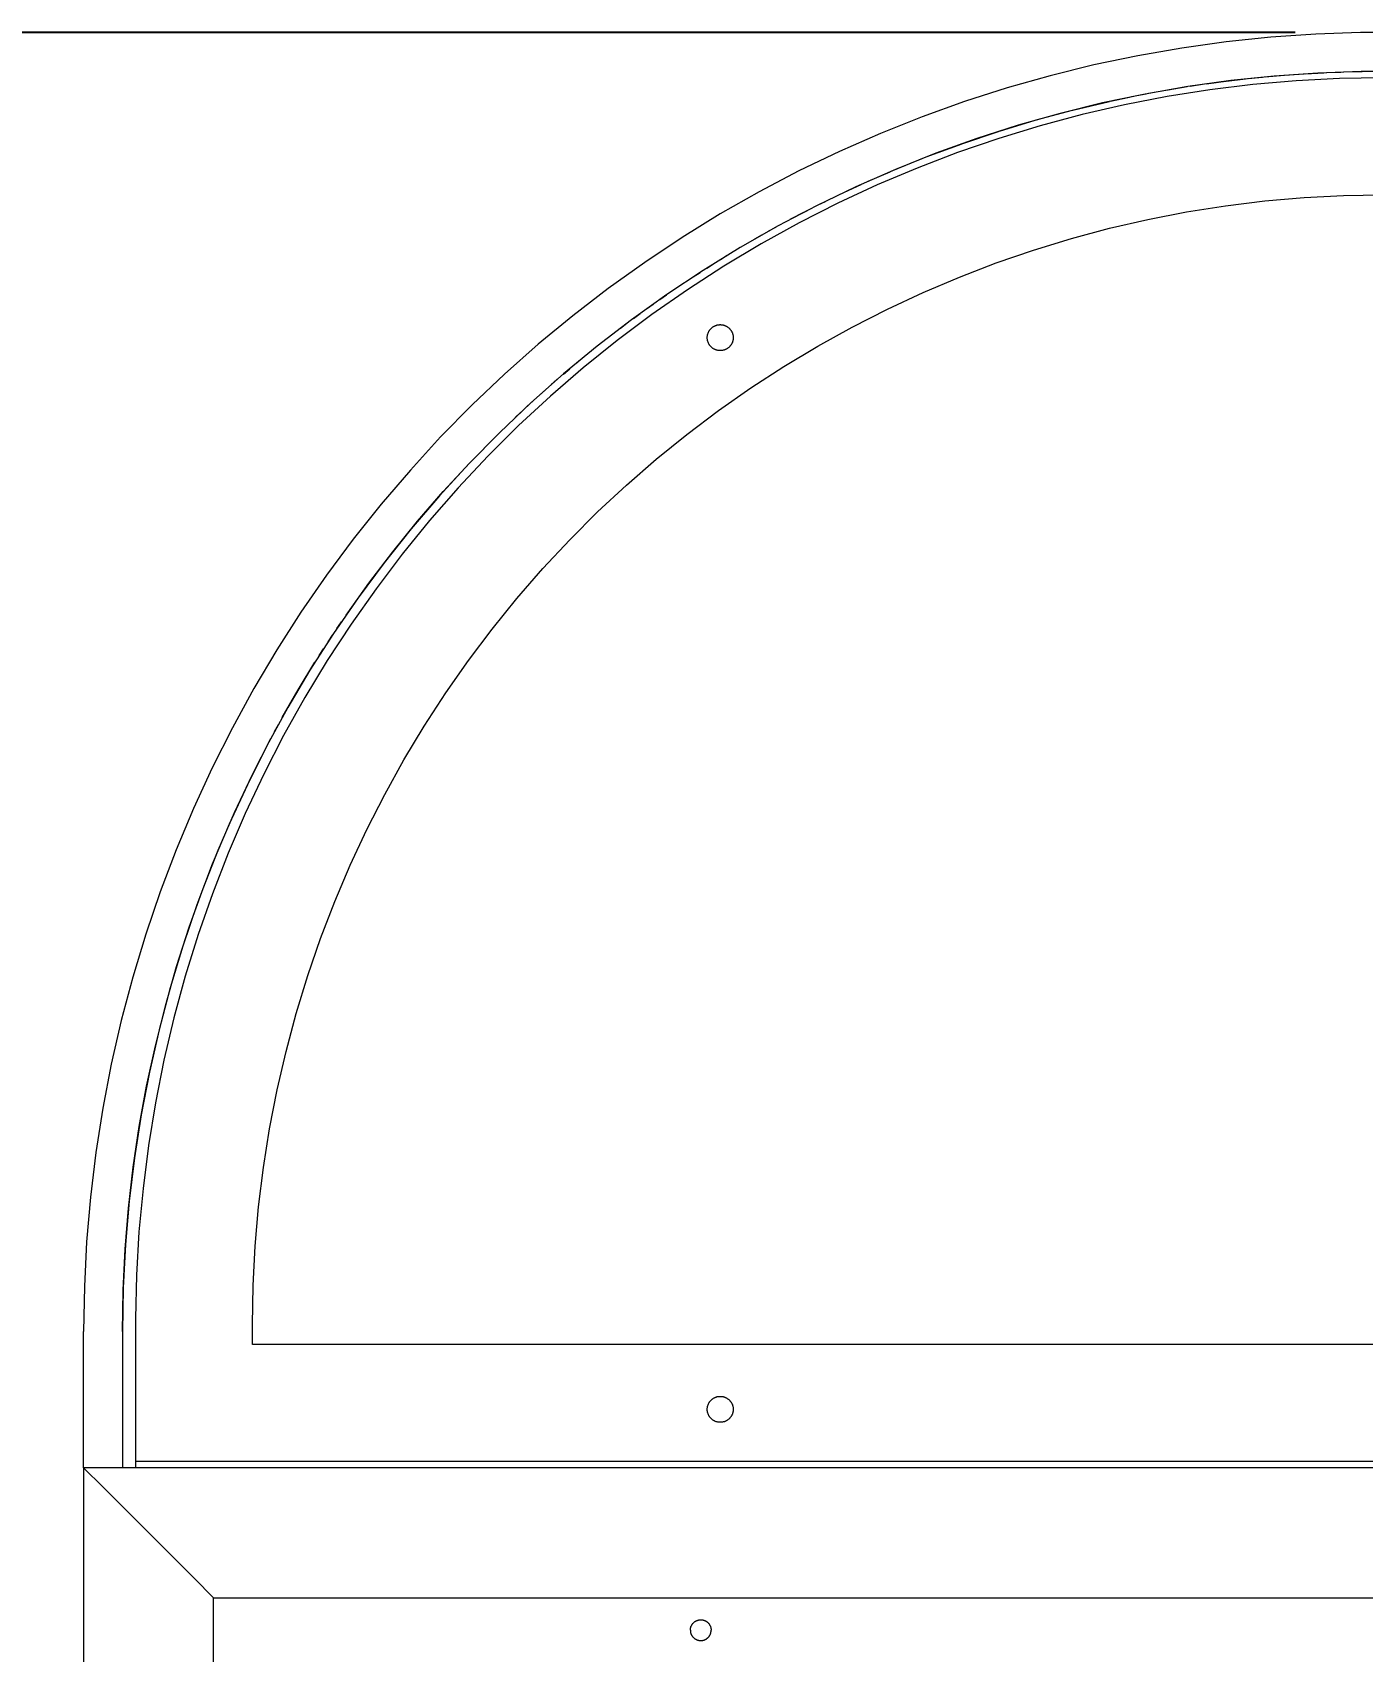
# Model space of a CAD drawing. Header units: millimetres. Extents: x -124 to 15640, y 659 to 4121.
# Drawn here: x 193.4 to 398.2, y 3871.3 to 4120.6 of the extents above; entities that cross this region are included whole.
import ezdxf

# ---------------------------------------------------------------- set-up
doc = ezdxf.new("R2010")
doc.units = ezdxf.units.MM
doc.layers.add('ZANO_R', color=7, linetype='Continuous', lineweight=0)
doc.layers.add('ZANO_W', color=1, linetype='Continuous', lineweight=0)
doc.styles.add('Arial', font='arial.ttf')
doc.styles.get("Standard").update_dxf_attribs({"font": 'ARIALUNI.TTF'})
doc.dimstyles.new('pl i ang', dxfattribs={"dimtxt": 50, "dimasz": 50, "dimexe": 1.25, "dimexo": 0.625, "dimgap": 10, "dimtad": 1, "dimtoh": 1, "dimtxsty": 'Standard', "dimcen": 2.5, "dimclrd": 1, "dimclre": 1, "dimclrt": 1, "dimadec": 0, "dimazin": 0, "dimtfac": 1, "dimtmove": 0, "dimatfit": 3, "dimfxl": 1, "dimarcsym": 1})

# ---------------------------------------------------------------- blocks, each defined once
blk = doc.blocks.new('*D452')
at = {"layer": 'ZANO_R', "color": 1, "lineweight": -2}
for p, q in [((387.78, 4120.6), (-77.3, 4120.6)), ((-67.3, 4080.6), (-67.3, 2126.6)), ((266.27, 2086.6), (-77.3, 2086.6))]:
    blk.add_line(p, q, dxfattribs=at)
at = {"layer": 'ZANO_R', "color": 1}
for points in [[(-60.64, 4080.6), (-73.97, 4080.6), (-67.3, 4120.6)], [(-73.97, 2126.6), (-60.64, 2126.6), (-67.3, 2086.6)]]:
    blk.add_solid(points, dxfattribs=at)
at = {"layer": 'ZANO_R', "color": 1, "insert": (-97.74, 3103.6), "char_height": 40, "attachment_point": 5, "rotation": 90, "style": 'Arial'}
blk.add_mtext('2034', dxfattribs=at)
blk = doc.blocks.new('*D453')
at = {"layer": 'ZANO_R', "color": 1, "lineweight": -2}
for p, q in [((387.78, 4120.6), (14.49, 4120.6)), ((24.49, 4080.6), (24.49, 2276.6)), ((155.51, 2236.6), (14.49, 2236.6))]:
    blk.add_line(p, q, dxfattribs=at)
at = {"layer": 'ZANO_R', "color": 1}
for points in [[(31.15, 4080.6), (17.82, 4080.6), (24.49, 4120.6)], [(17.82, 2276.6), (31.15, 2276.6), (24.49, 2236.6)]]:
    blk.add_solid(points, dxfattribs=at)
at = {"layer": 'ZANO_R', "color": 1, "insert": (-5.94, 3178.6), "char_height": 40, "attachment_point": 5, "rotation": 90, "style": 'Arial'}
blk.add_mtext('1884', dxfattribs=at)
blk = doc.blocks.new('*D463')
at = {"layer": 'ZANO_R', "color": 1, "lineweight": -2}
for p, q in [((191.29, 4120.6), (119.85, 4120.6)), ((129.85, 3479.6), (129.85, 4080.6)), ((191.29, 3439.6), (119.85, 3439.6))]:
    blk.add_line(p, q, dxfattribs=at)
at = {"layer": 'ZANO_R', "color": 1}
for points in [[(136.51, 4080.6), (123.18, 4080.6), (129.85, 4120.6)], [(123.18, 3479.6), (136.51, 3479.6), (129.85, 3439.6)]]:
    blk.add_solid(points, dxfattribs=at)
at = {"layer": 'ZANO_R', "color": 1, "insert": (99.42, 3780.1), "char_height": 40, "attachment_point": 5, "rotation": 90, "style": 'Arial'}
blk.add_mtext('681', dxfattribs=at)
blk = doc.blocks.new('*D496')
at = {"layer": 'ZANO_W', "color": 1, "lineweight": -2}
blk.add_line((520.38, 3982.98), (410.81, 3926.54), dxfattribs=at)
at = {"layer": 'ZANO_W', "color": 1}
blk.add_solid([(523.43, 3977.06), (517.33, 3988.91), (555.94, 4001.3)], dxfattribs=at)
at = {"layer": 'ZANO_W', "color": 1, "insert": (438.64, 3963.42), "char_height": 40, "attachment_point": 5, "rotation": 27.255, "style": 'Arial'}
blk.add_mtext('{\\H0.5x;R174}', dxfattribs=at)

msp = doc.modelspace()

# ---------------------------------------------------------------- linework, layer by layer
at = {"layer": 'ZANO_R'}
for p, q in [((377.18, 4119.14), (370.34, 4118.19)), ((384.05, 4119.85), (377.18, 4119.14)), ((390.94, 4120.33), (384.05, 4119.85)), ((397.84, 4120.57), (390.94, 4120.33)), ((404.74, 4120.57), (397.84, 4120.57)), ((363.54, 4117), (356.78, 4115.58)), ((370.34, 4118.19), (363.54, 4117)), ((350.08, 4113.93), (343.44, 4112.05)), ((356.78, 4115.58), (350.08, 4113.93)), ((384.56, 4113.87), (377.9, 4113.18)), ((380.54, 4113.48), (382.75, 4113.71)), ((383.14, 4113.75), (386.07, 4114)), ((391.25, 4114.34), (384.56, 4113.87)), ((386.15, 4114.01), (389.17, 4114.22)), ((394.61, 4113.48), (387.94, 4113.13)), ((389.36, 4114.23), (392.2, 4114.38)), ((397.94, 4114.57), (391.25, 4114.34)), ((392.64, 4114.4), (394.82, 4114.49)), ((401.29, 4113.6), (394.61, 4113.48)), ((395.23, 4114.5), (398.07, 4114.57)), ((404.64, 4114.57), (397.94, 4114.57)), ((343.44, 4112.05), (336.86, 4109.94)), ((364.67, 4111.11), (358.12, 4109.73)), ((362.61, 4110.7), (364.87, 4111.15)), ((371.27, 4112.26), (364.67, 4111.11)), ((365.23, 4111.22), (368.19, 4111.75)), ((374.65, 4111.74), (368.06, 4110.7)), ((368.24, 4111.76), (371.16, 4112.24)), ((377.9, 4113.18), (371.27, 4112.26)), ((371.61, 4112.31), (373.85, 4112.65)), ((374.14, 4112.69), (377.13, 4113.09)), ((381.28, 4112.55), (374.65, 4111.74)), ((377.2, 4113.09), (380.13, 4113.44)), ((387.94, 4113.13), (381.28, 4112.55)), ((336.86, 4109.94), (330.37, 4107.6)), ((347.91, 4107.11), (353.53, 4108.63)), ((358.12, 4109.73), (351.62, 4108.13)), ((353.57, 4108.64), (359.22, 4109.98)), ((361.5, 4109.43), (354.99, 4107.93)), ((359.35, 4110.01), (362.28, 4110.63)), ((368.06, 4110.7), (361.5, 4109.43)), ((330.37, 4107.6), (323.95, 4105.04)), ((345.17, 4106.3), (338.8, 4104.26)), ((348.54, 4106.21), (342.15, 4104.26)), ((342.26, 4105.4), (347.78, 4107.07)), ((351.62, 4108.13), (345.17, 4106.3)), ((354.99, 4107.93), (348.54, 4106.21)), ((323.95, 4105.04), (317.63, 4102.26)), ((338.8, 4104.26), (332.49, 4101.99)), ((342.15, 4104.26), (335.83, 4102.09)), ((336.62, 4103.5), (342.11, 4105.35)), ((317.63, 4102.26), (311.41, 4099.27)), ((325.6, 4099.22), (331, 4101.42)), ((332.49, 4101.99), (326.27, 4099.51)), ((335.83, 4102.09), (329.59, 4099.71)), ((331.01, 4101.42), (336.51, 4103.46)), ((311.41, 4099.27), (305.3, 4096.06)), ((326.27, 4099.51), (320.14, 4096.81)), ((322.08, 4097.69), (325.42, 4099.14)), ((329.59, 4099.71), (323.44, 4097.11)), ((305.3, 4096.06), (299.3, 4092.64)), ((320.14, 4096.81), (314.11, 4093.91)), ((323.44, 4097.11), (317.38, 4094.29)), ((317.67, 4095.65), (320.98, 4097.19)), ((314.11, 4093.91), (308.18, 4090.79)), ((317.38, 4094.29), (311.42, 4091.27)), ((314.37, 4094.04), (315.47, 4094.58)), ((371.07, 4092.95), (377.07, 4093.9)), ((377.07, 4093.9), (383.1, 4094.64)), ((383.1, 4094.64), (389.15, 4095.17)), ((389.15, 4095.17), (395.21, 4095.49)), ((395.21, 4095.49), (401.29, 4095.6)), ((299.3, 4092.64), (293.42, 4089.02)), ((311.42, 4091.27), (305.57, 4088.04)), ((312.19, 4092.93), (310.02, 4091.78)), ((312.19, 4092.92), (313.28, 4093.48)), ((359.19, 4090.43), (365.11, 4091.79)), ((365.11, 4091.79), (371.07, 4092.95)), ((293.42, 4089.02), (287.67, 4085.19)), ((308.18, 4090.79), (302.36, 4087.48)), ((304.63, 4088.8), (305.7, 4089.41)), ((306.78, 4090.02), (307.85, 4090.61)), ((347.52, 4087.08), (353.33, 4088.86)), ((353.33, 4088.86), (359.19, 4090.43)), ((302.36, 4087.48), (296.66, 4083.96)), ((299.32, 4085.64), (300.38, 4086.28)), ((305.57, 4088.04), (299.84, 4084.61)), ((341.78, 4085.1), (347.52, 4087.08)), ((287.67, 4085.19), (282.06, 4081.17)), ((296.66, 4083.96), (291.08, 4080.26)), ((299.84, 4084.61), (294.23, 4080.98)), ((295.13, 4082.97), (296.18, 4083.65)), ((297.22, 4084.32), (298.27, 4084.98)), ((336.11, 4082.93), (341.78, 4085.1)), ((282.06, 4081.17), (276.59, 4076.96)), ((330.52, 4080.55), (336.11, 4082.93)), ((291.08, 4080.26), (285.64, 4076.36)), ((287.95, 4078.04), (288.96, 4078.77)), ((294.23, 4080.98), (288.75, 4077.16)), ((289.98, 4079.49), (291, 4080.2)), ((325.01, 4077.99), (330.52, 4080.55)), ((276.59, 4076.96), (271.27, 4072.57)), ((285.64, 4076.36), (280.33, 4072.27)), ((288.75, 4077.16), (283.41, 4073.15)), ((285.93, 4076.57), (286.94, 4077.31)), ((319.6, 4075.23), (325.01, 4077.99)), ((283.93, 4075.07), (284.93, 4075.83)), ((297.29, 4073.73), (297.3, 4073.8)), ((297.29, 4073.67), (297.29, 4073.73)), ((297.29, 4073.6), (297.29, 4073.67)), ((297.29, 4073.53), (297.29, 4073.6)), ((297.3, 4073.8), (297.31, 4073.87)), ((297.31, 4073.87), (297.32, 4073.94)), ((297.32, 4073.94), (297.33, 4074.01)), ((297.33, 4074.01), (297.35, 4074.08)), ((297.35, 4074.08), (297.36, 4074.14)), ((297.36, 4074.14), (297.38, 4074.21)), ((297.38, 4074.21), (297.41, 4074.27)), ((297.41, 4074.27), (297.43, 4074.34)), ((297.43, 4074.34), (297.46, 4074.4)), ((297.46, 4074.4), (297.49, 4074.46)), ((297.49, 4074.46), (297.52, 4074.53)), ((297.52, 4074.53), (297.55, 4074.59)), ((297.55, 4074.59), (297.58, 4074.65)), ((297.58, 4074.65), (297.62, 4074.7)), ((297.62, 4074.7), (297.66, 4074.76)), ((297.66, 4074.76), (297.7, 4074.82)), ((297.7, 4074.82), (297.75, 4074.87)), ((297.75, 4074.87), (297.79, 4074.92)), ((297.79, 4074.92), (297.84, 4074.97)), ((297.84, 4074.97), (297.89, 4075.02)), ((297.89, 4075.02), (297.94, 4075.07)), ((297.94, 4075.07), (297.99, 4075.12)), ((297.99, 4075.12), (298.04, 4075.16)), ((298.04, 4075.16), (298.1, 4075.2)), ((298.1, 4075.2), (298.15, 4075.24)), ((298.15, 4075.24), (298.21, 4075.28)), ((298.21, 4075.28), (298.27, 4075.32)), ((298.27, 4075.32), (298.33, 4075.35)), ((298.33, 4075.35), (298.39, 4075.38)), ((298.39, 4075.38), (298.45, 4075.41)), ((298.45, 4075.41), (298.51, 4075.44)), ((298.51, 4075.44), (298.58, 4075.47)), ((298.58, 4075.47), (298.64, 4075.49)), ((298.64, 4075.49), (298.71, 4075.51)), ((298.71, 4075.51), (298.78, 4075.53)), ((298.78, 4075.53), (298.84, 4075.55)), ((298.84, 4075.55), (298.91, 4075.56)), ((298.91, 4075.56), (298.98, 4075.57)), ((298.98, 4075.57), (299.05, 4075.58)), ((299.05, 4075.58), (299.12, 4075.59)), ((299.12, 4075.59), (299.18, 4075.59)), ((299.18, 4075.59), (299.25, 4075.6)), ((299.25, 4075.6), (299.32, 4075.6)), ((299.32, 4075.6), (299.39, 4075.59)), ((299.39, 4075.59), (299.46, 4075.59)), ((299.46, 4075.59), (299.53, 4075.58)), ((299.53, 4075.58), (299.6, 4075.57)), ((299.6, 4075.57), (299.66, 4075.56)), ((299.66, 4075.56), (299.73, 4075.55)), ((299.73, 4075.55), (299.8, 4075.53)), ((299.8, 4075.53), (299.87, 4075.51)), ((299.87, 4075.51), (299.93, 4075.49)), ((299.93, 4075.49), (300, 4075.47)), ((300, 4075.47), (300.06, 4075.44)), ((300.06, 4075.44), (300.12, 4075.41)), ((300.12, 4075.41), (300.19, 4075.38)), ((300.19, 4075.38), (300.25, 4075.35)), ((300.25, 4075.35), (300.31, 4075.32)), ((300.31, 4075.32), (300.37, 4075.28)), ((300.37, 4075.28), (300.42, 4075.24)), ((300.42, 4075.24), (300.48, 4075.2)), ((300.48, 4075.2), (300.53, 4075.16)), ((300.53, 4075.16), (300.59, 4075.12)), ((300.59, 4075.12), (300.64, 4075.07)), ((300.64, 4075.07), (300.69, 4075.02)), ((300.69, 4075.02), (300.74, 4074.97)), ((300.74, 4074.97), (300.78, 4074.92)), ((300.78, 4074.92), (300.83, 4074.87)), ((300.83, 4074.87), (300.87, 4074.82)), ((300.87, 4074.82), (300.91, 4074.76)), ((300.91, 4074.76), (300.95, 4074.7)), ((300.95, 4074.7), (300.99, 4074.65)), ((300.99, 4074.65), (301.03, 4074.59)), ((301.03, 4074.59), (301.06, 4074.53)), ((301.06, 4074.53), (301.09, 4074.46)), ((301.09, 4074.46), (301.12, 4074.4)), ((301.12, 4074.4), (301.15, 4074.34)), ((301.15, 4074.34), (301.17, 4074.27)), ((301.17, 4074.27), (301.19, 4074.21)), ((301.19, 4074.21), (301.21, 4074.14)), ((301.21, 4074.14), (301.23, 4074.08)), ((301.23, 4074.08), (301.24, 4074.01)), ((301.24, 4074.01), (301.26, 4073.94)), ((301.26, 4073.94), (301.27, 4073.87)), ((301.27, 4073.87), (301.28, 4073.8)), ((301.28, 4073.8), (301.28, 4073.73)), ((301.28, 4073.73), (301.29, 4073.67)), ((301.29, 4073.67), (301.29, 4073.6)), ((301.29, 4073.6), (301.29, 4073.53)), ((314.29, 4072.29), (319.6, 4075.23)), ((271.27, 4072.57), (266.1, 4067.99)), ((280.33, 4072.27), (275.17, 4068.01)), ((283.41, 4073.15), (278.21, 4068.96)), ((297.29, 4073.46), (297.29, 4073.53)), ((297.3, 4073.39), (297.29, 4073.46)), ((297.31, 4073.32), (297.3, 4073.39)), ((297.32, 4073.25), (297.31, 4073.32)), ((297.33, 4073.19), (297.32, 4073.25)), ((297.35, 4073.12), (297.33, 4073.19)), ((297.36, 4073.05), (297.35, 4073.12)), ((297.38, 4072.99), (297.36, 4073.05)), ((297.41, 4072.92), (297.38, 4072.99)), ((297.43, 4072.86), (297.41, 4072.92)), ((297.46, 4072.79), (297.43, 4072.86)), ((297.49, 4072.73), (297.46, 4072.79)), ((297.52, 4072.67), (297.49, 4072.73)), ((297.55, 4072.61), (297.52, 4072.67)), ((297.58, 4072.55), (297.55, 4072.61)), ((297.62, 4072.49), (297.58, 4072.55)), ((297.66, 4072.43), (297.62, 4072.49)), ((297.7, 4072.38), (297.66, 4072.43)), ((297.75, 4072.32), (297.7, 4072.38)), ((297.79, 4072.27), (297.75, 4072.32)), ((297.84, 4072.22), (297.79, 4072.27)), ((297.89, 4072.17), (297.84, 4072.22)), ((297.94, 4072.12), (297.89, 4072.17)), ((297.99, 4072.08), (297.94, 4072.12)), ((298.04, 4072.03), (297.99, 4072.08)), ((298.1, 4071.99), (298.04, 4072.03)), ((298.15, 4071.95), (298.1, 4071.99)), ((298.21, 4071.91), (298.15, 4071.95)), ((298.27, 4071.88), (298.21, 4071.91)), ((298.33, 4071.84), (298.27, 4071.88)), ((298.39, 4071.81), (298.33, 4071.84)), ((298.45, 4071.78), (298.39, 4071.81)), ((298.51, 4071.75), (298.45, 4071.78)), ((298.58, 4071.73), (298.51, 4071.75)), ((298.64, 4071.7), (298.58, 4071.73)), ((298.71, 4071.68), (298.64, 4071.7)), ((298.78, 4071.66), (298.71, 4071.68)), ((298.84, 4071.65), (298.78, 4071.66)), ((298.91, 4071.63), (298.84, 4071.65)), ((298.98, 4071.62), (298.91, 4071.63)), ((299.05, 4071.61), (298.98, 4071.62)), ((299.12, 4071.6), (299.05, 4071.61)), ((299.18, 4071.6), (299.12, 4071.6)), ((299.25, 4071.6), (299.18, 4071.6)), ((299.32, 4071.6), (299.25, 4071.6)), ((299.39, 4071.6), (299.32, 4071.6)), ((299.46, 4071.6), (299.39, 4071.6)), ((299.53, 4071.61), (299.46, 4071.6)), ((299.6, 4071.62), (299.53, 4071.61)), ((299.66, 4071.63), (299.6, 4071.62)), ((299.73, 4071.65), (299.66, 4071.63)), ((299.8, 4071.66), (299.73, 4071.65)), ((299.87, 4071.68), (299.8, 4071.66)), ((299.93, 4071.7), (299.87, 4071.68)), ((300, 4071.73), (299.93, 4071.7)), ((300.06, 4071.75), (300, 4071.73)), ((300.12, 4071.78), (300.06, 4071.75)), ((300.19, 4071.81), (300.12, 4071.78)), ((300.25, 4071.84), (300.19, 4071.81)), ((300.31, 4071.88), (300.25, 4071.84)), ((300.37, 4071.91), (300.31, 4071.88)), ((300.42, 4071.95), (300.37, 4071.91)), ((300.48, 4071.99), (300.42, 4071.95)), ((300.53, 4072.03), (300.48, 4071.99)), ((300.59, 4072.08), (300.53, 4072.03)), ((300.64, 4072.12), (300.59, 4072.08)), ((300.69, 4072.17), (300.64, 4072.12)), ((300.74, 4072.22), (300.69, 4072.17)), ((300.78, 4072.27), (300.74, 4072.22)), ((300.83, 4072.32), (300.78, 4072.27)), ((300.87, 4072.38), (300.83, 4072.32)), ((300.91, 4072.43), (300.87, 4072.38)), ((300.95, 4072.49), (300.91, 4072.43)), ((300.99, 4072.55), (300.95, 4072.49)), ((301.03, 4072.61), (300.99, 4072.55)), ((301.06, 4072.67), (301.03, 4072.61)), ((301.09, 4072.73), (301.06, 4072.67)), ((301.12, 4072.79), (301.09, 4072.73)), ((301.15, 4072.86), (301.12, 4072.79)), ((301.17, 4072.92), (301.15, 4072.86)), ((301.19, 4072.99), (301.17, 4072.92)), ((301.21, 4073.05), (301.19, 4072.99)), ((301.23, 4073.12), (301.21, 4073.05)), ((301.24, 4073.19), (301.23, 4073.12)), ((301.26, 4073.25), (301.24, 4073.19)), ((301.27, 4073.32), (301.26, 4073.25)), ((301.28, 4073.39), (301.27, 4073.32)), ((301.29, 4073.53), (301.28, 4073.46)), ((301.28, 4073.46), (301.28, 4073.39)), ((309.08, 4069.16), (314.29, 4072.29)), ((278.21, 4068.96), (273.16, 4064.59)), ((275.16, 4068), (276.12, 4068.81)), ((277.08, 4069.62), (278.05, 4070.42)), ((303.99, 4065.85), (309.08, 4069.16)), ((266.1, 4067.99), (261.09, 4063.23)), ((275.17, 4068.01), (270.15, 4063.57)), ((273.27, 4066.36), (274.21, 4067.18)), ((273.16, 4064.59), (268.26, 4060.05)), ((269.54, 4063), (270.47, 4063.85)), ((271.4, 4064.69), (272.33, 4065.53)), ((299.01, 4062.37), (303.99, 4065.85)), ((261.09, 4063.23), (256.25, 4058.31)), ((270.15, 4063.57), (265.3, 4058.95)), ((267.71, 4061.28), (268.62, 4062.14)), ((294.16, 4058.71), (299.01, 4062.37)), ((265.3, 4058.95), (260.6, 4054.18)), ((260.76, 4054.34), (265, 4058.66)), ((268.26, 4060.05), (263.53, 4055.34)), ((289.44, 4054.89), (294.16, 4058.71)), ((256.25, 4058.31), (251.59, 4053.22)), ((260.6, 4054.18), (256.08, 4049.24)), ((256.66, 4049.89), (260.76, 4054.34)), ((263.53, 4055.34), (258.96, 4050.46)), ((284.86, 4050.9), (289.44, 4054.89)), ((251.59, 4053.22), (247.1, 4047.98)), ((256.08, 4049.24), (251.72, 4044.15)), ((252.7, 4045.32), (256.66, 4049.89)), ((258.96, 4050.46), (254.56, 4045.43)), ((280.42, 4046.76), (284.86, 4050.9)), ((247.1, 4047.98), (242.79, 4042.58)), ((276.12, 4042.47), (280.42, 4046.76)), ((251.72, 4044.15), (247.55, 4038.92)), ((248.88, 4040.62), (252.7, 4045.32)), ((254.56, 4045.43), (250.34, 4040.26)), ((242.79, 4042.58), (238.68, 4037.03)), ((271.98, 4038.03), (276.12, 4042.47)), ((247.55, 4038.92), (243.55, 4033.54)), ((245.21, 4035.81), (248.88, 4040.62)), ((250.34, 4040.26), (246.31, 4034.93)), ((238.68, 4037.03), (234.75, 4031.35)), ((268, 4033.44), (271.98, 4038.03)), ((241.69, 4030.88), (245.21, 4035.81)), ((246.31, 4034.93), (242.46, 4029.47)), ((234.75, 4031.35), (231.03, 4025.54)), ((243.55, 4033.54), (239.75, 4028.03)), ((264.17, 4028.72), (268, 4033.44)), ((242.46, 4029.47), (238.8, 4023.88)), ((240.29, 4028.83), (240.99, 4029.86)), ((260.52, 4023.87), (264.17, 4028.72)), ((239.75, 4028.03), (236.14, 4022.39)), ((238.92, 4026.76), (239.6, 4027.79)), ((231.03, 4025.54), (227.51, 4019.6)), ((238.8, 4023.88), (235.34, 4018.17)), ((237.57, 4024.67), (238.24, 4025.71)), ((257.03, 4018.9), (260.52, 4023.87)), ((236.14, 4022.39), (232.72, 4016.63)), ((234.34, 4019.4), (236.91, 4023.62)), ((227.51, 4019.6), (224.2, 4013.54)), ((231.87, 4015.11), (234.34, 4019.4)), ((253.73, 4013.8), (257.03, 4018.9)), ((232.72, 4016.63), (229.51, 4010.75)), ((235.34, 4018.17), (232.08, 4012.34)), ((230.69, 4012.96), (231.28, 4014.04)), ((250.6, 4008.6), (253.73, 4013.8)), ((224.2, 4013.54), (221.09, 4007.37)), ((227.22, 4006.23), (230.11, 4011.87)), ((232.08, 4012.34), (229.03, 4006.4)), ((229.51, 4010.75), (226.5, 4004.77)), ((221.09, 4007.37), (218.21, 4001.1)), ((229.03, 4006.4), (226.18, 4000.36)), ((247.65, 4003.28), (250.6, 4008.6)), ((226.5, 4004.77), (223.7, 3998.69)), ((224.51, 4000.51), (227.22, 4006.23)), ((244.9, 3997.87), (247.65, 4003.28)), ((218.21, 4001.1), (215.54, 3994.73)), ((222, 3994.69), (224.51, 4000.51)), ((226.18, 4000.36), (223.55, 3994.22)), ((223.7, 3998.69), (221.11, 3992.51)), ((242.33, 3992.37), (244.9, 3997.87)), ((215.54, 3994.73), (213.09, 3988.28)), ((219.68, 3988.8), (222, 3994.69)), ((223.55, 3994.22), (221.13, 3987.99)), ((221.11, 3992.51), (218.73, 3986.25)), ((239.96, 3986.78), (242.33, 3992.37)), ((213.09, 3988.28), (210.86, 3981.74)), ((217.55, 3982.83), (219.68, 3988.8)), ((221.13, 3987.99), (218.93, 3981.68)), ((237.78, 3981.11), (239.96, 3986.78)), ((218.73, 3986.25), (216.58, 3979.91)), ((210.86, 3981.74), (208.87, 3975.13)), ((215.61, 3976.8), (217.55, 3982.83)), ((218.93, 3981.68), (216.95, 3975.3)), ((216.58, 3979.91), (214.64, 3973.5)), ((235.8, 3975.37), (237.78, 3981.11)), ((213.88, 3970.71), (215.61, 3976.8)), ((208.87, 3975.13), (207.1, 3968.46)), ((216.95, 3975.3), (215.2, 3968.86)), ((234.03, 3969.56), (235.8, 3975.37)), ((214.64, 3973.5), (212.92, 3967.02)), ((212.34, 3964.56), (213.88, 3970.71)), ((215.2, 3968.86), (213.66, 3962.36)), ((232.46, 3963.69), (234.03, 3969.56)), ((207.1, 3968.46), (205.56, 3961.73)), ((212.92, 3967.02), (211.43, 3960.49)), ((211, 3958.37), (212.34, 3964.56)), ((205.56, 3961.73), (204.26, 3954.95)), ((213.66, 3962.36), (212.36, 3955.81)), ((231.09, 3957.77), (232.46, 3963.69)), ((211.43, 3960.49), (210.17, 3953.92)), ((209.87, 3952.13), (211, 3958.37)), ((229.93, 3951.81), (231.09, 3957.77)), ((204.26, 3954.95), (203.19, 3948.13)), ((210.17, 3953.92), (209.13, 3947.3)), ((212.36, 3955.81), (211.28, 3949.22)), ((208.95, 3945.87), (209.87, 3952.13)), ((228.98, 3945.81), (229.93, 3951.81)), ((211.28, 3949.22), (210.44, 3942.59)), ((203.19, 3948.13), (202.36, 3941.27)), ((209.13, 3947.3), (208.33, 3940.65)), ((208.22, 3939.57), (208.95, 3945.87)), ((228.24, 3939.78), (228.98, 3945.81)), ((210.44, 3942.59), (209.82, 3935.94)), ((202.36, 3941.27), (201.76, 3934.39)), ((207.71, 3933.26), (208.22, 3939.57)), ((208.33, 3940.65), (207.75, 3933.98)), ((227.71, 3933.73), (228.24, 3939.78)), ((201.76, 3934.39), (201.41, 3927.5)), ((207.75, 3933.98), (207.4, 3927.29)), ((209.82, 3935.94), (209.44, 3929.27)), ((207.4, 3926.93), (207.71, 3933.26)), ((227.39, 3927.67), (227.71, 3933.73)), ((209.44, 3929.27), (209.29, 3922.59)), ((201.41, 3927.5), (201.29, 3920.6)), ((207.4, 3927.29), (207.29, 3920.6)), ((207.29, 3920.6), (207.4, 3926.93)), ((227.29, 3921.6), (227.39, 3927.67)), ((209.29, 3922.59), (209.29, 3900.6)), ((227.29, 3918.6), (227.29, 3921.6)), ((201.29, 3899.6), (201.29, 3920.6)), ((207.29, 3920.6), (207.29, 3899.6)), ((207.29, 3920.6), (207.29, 3899.6)), ((575.29, 3918.6), (227.29, 3918.6)), ((297.33, 3909.01), (297.35, 3909.08)), ((297.35, 3909.08), (297.36, 3909.14)), ((297.36, 3909.14), (297.38, 3909.21)), ((297.38, 3909.21), (297.41, 3909.27)), ((297.41, 3909.27), (297.43, 3909.34)), ((297.43, 3909.34), (297.46, 3909.4)), ((297.46, 3909.4), (297.49, 3909.46)), ((297.49, 3909.46), (297.52, 3909.53)), ((297.52, 3909.53), (297.55, 3909.59)), ((297.55, 3909.59), (297.58, 3909.65)), ((297.58, 3909.65), (297.62, 3909.7)), ((297.62, 3909.7), (297.66, 3909.76)), ((297.66, 3909.76), (297.7, 3909.82)), ((297.7, 3909.82), (297.75, 3909.87)), ((297.75, 3909.87), (297.79, 3909.92)), ((297.79, 3909.92), (297.84, 3909.97)), ((297.84, 3909.97), (297.89, 3910.02)), ((297.89, 3910.02), (297.94, 3910.07)), ((297.94, 3910.07), (297.99, 3910.12)), ((297.99, 3910.12), (298.04, 3910.16)), ((298.04, 3910.16), (298.1, 3910.2)), ((298.1, 3910.2), (298.15, 3910.24)), ((298.15, 3910.24), (298.21, 3910.28)), ((298.21, 3910.28), (298.27, 3910.32)), ((298.27, 3910.32), (298.33, 3910.35)), ((298.33, 3910.35), (298.39, 3910.38)), ((298.39, 3910.38), (298.45, 3910.41)), ((298.45, 3910.41), (298.51, 3910.44)), ((298.51, 3910.44), (298.58, 3910.47)), ((298.58, 3910.47), (298.64, 3910.49)), ((298.64, 3910.49), (298.71, 3910.51)), ((298.71, 3910.51), (298.78, 3910.53)), ((298.78, 3910.53), (298.84, 3910.55)), ((298.84, 3910.55), (298.91, 3910.56)), ((298.91, 3910.56), (298.98, 3910.57)), ((298.98, 3910.57), (299.05, 3910.58)), ((299.05, 3910.58), (299.12, 3910.59)), ((299.12, 3910.59), (299.18, 3910.59)), ((299.18, 3910.59), (299.25, 3910.6)), ((299.25, 3910.6), (299.32, 3910.6)), ((299.32, 3910.6), (299.39, 3910.59)), ((299.39, 3910.59), (299.46, 3910.59)), ((299.46, 3910.59), (299.53, 3910.58)), ((299.53, 3910.58), (299.6, 3910.57)), ((299.6, 3910.57), (299.66, 3910.56)), ((299.66, 3910.56), (299.73, 3910.55)), ((299.73, 3910.55), (299.8, 3910.53)), ((299.8, 3910.53), (299.87, 3910.51)), ((299.87, 3910.51), (299.93, 3910.49)), ((299.93, 3910.49), (300, 3910.47)), ((300, 3910.47), (300.06, 3910.44)), ((300.06, 3910.44), (300.12, 3910.41)), ((300.12, 3910.41), (300.19, 3910.38)), ((300.19, 3910.38), (300.25, 3910.35)), ((300.25, 3910.35), (300.31, 3910.32)), ((300.31, 3910.32), (300.37, 3910.28)), ((300.37, 3910.28), (300.42, 3910.24)), ((300.42, 3910.24), (300.48, 3910.2)), ((300.48, 3910.2), (300.53, 3910.16)), ((300.53, 3910.16), (300.59, 3910.12)), ((300.59, 3910.12), (300.64, 3910.07)), ((300.64, 3910.07), (300.69, 3910.02)), ((300.69, 3910.02), (300.74, 3909.97)), ((300.74, 3909.97), (300.78, 3909.92)), ((300.78, 3909.92), (300.83, 3909.87)), ((300.83, 3909.87), (300.87, 3909.82)), ((300.87, 3909.82), (300.91, 3909.76)), ((300.91, 3909.76), (300.95, 3909.7)), ((300.95, 3909.7), (300.99, 3909.65)), ((300.99, 3909.65), (301.03, 3909.59)), ((301.03, 3909.59), (301.06, 3909.53)), ((301.06, 3909.53), (301.09, 3909.46)), ((301.09, 3909.46), (301.12, 3909.4)), ((301.12, 3909.4), (301.15, 3909.34)), ((301.15, 3909.34), (301.17, 3909.27)), ((301.17, 3909.27), (301.19, 3909.21)), ((301.19, 3909.21), (301.21, 3909.14)), ((301.21, 3909.14), (301.23, 3909.08)), ((301.23, 3909.08), (301.24, 3909.01)), ((297.29, 3908.73), (297.3, 3908.8)), ((297.29, 3908.67), (297.29, 3908.73)), ((297.29, 3908.6), (297.29, 3908.67)), ((297.29, 3908.53), (297.29, 3908.6)), ((297.29, 3908.46), (297.29, 3908.53)), ((297.3, 3908.39), (297.29, 3908.46)), ((297.3, 3908.8), (297.31, 3908.87)), ((297.31, 3908.32), (297.3, 3908.39)), ((297.31, 3908.87), (297.32, 3908.94)), ((297.32, 3908.25), (297.31, 3908.32)), ((297.32, 3908.94), (297.33, 3909.01)), ((297.33, 3908.19), (297.32, 3908.25)), ((297.35, 3908.12), (297.33, 3908.19)), ((297.36, 3908.05), (297.35, 3908.12)), ((297.38, 3907.99), (297.36, 3908.05)), ((297.41, 3907.92), (297.38, 3907.99)), ((297.43, 3907.86), (297.41, 3907.92)), ((297.46, 3907.79), (297.43, 3907.86)), ((297.49, 3907.73), (297.46, 3907.79)), ((297.52, 3907.67), (297.49, 3907.73)), ((297.55, 3907.61), (297.52, 3907.67)), ((297.58, 3907.55), (297.55, 3907.61)), ((297.62, 3907.49), (297.58, 3907.55)), ((297.66, 3907.43), (297.62, 3907.49)), ((297.7, 3907.38), (297.66, 3907.43)), ((297.75, 3907.32), (297.7, 3907.38)), ((297.79, 3907.27), (297.75, 3907.32)), ((297.84, 3907.22), (297.79, 3907.27)), ((297.89, 3907.17), (297.84, 3907.22)), ((297.94, 3907.12), (297.89, 3907.17)), ((297.99, 3907.08), (297.94, 3907.12)), ((298.04, 3907.03), (297.99, 3907.08)), ((298.1, 3906.99), (298.04, 3907.03)), ((298.15, 3906.95), (298.1, 3906.99)), ((298.21, 3906.91), (298.15, 3906.95)), ((298.27, 3906.88), (298.21, 3906.91)), ((298.33, 3906.84), (298.27, 3906.88)), ((298.39, 3906.81), (298.33, 3906.84)), ((298.45, 3906.78), (298.39, 3906.81)), ((298.51, 3906.75), (298.45, 3906.78)), ((298.58, 3906.73), (298.51, 3906.75)), ((298.64, 3906.7), (298.58, 3906.73)), ((298.71, 3906.68), (298.64, 3906.7)), ((298.78, 3906.66), (298.71, 3906.68)), ((298.84, 3906.65), (298.78, 3906.66)), ((298.91, 3906.63), (298.84, 3906.65)), ((298.98, 3906.62), (298.91, 3906.63)), ((299.05, 3906.61), (298.98, 3906.62)), ((299.12, 3906.6), (299.05, 3906.61)), ((299.18, 3906.6), (299.12, 3906.6)), ((299.25, 3906.6), (299.18, 3906.6)), ((299.32, 3906.6), (299.25, 3906.6)), ((299.39, 3906.6), (299.32, 3906.6)), ((299.46, 3906.6), (299.39, 3906.6)), ((299.53, 3906.61), (299.46, 3906.6)), ((299.6, 3906.62), (299.53, 3906.61)), ((299.66, 3906.63), (299.6, 3906.62)), ((299.73, 3906.65), (299.66, 3906.63)), ((299.8, 3906.66), (299.73, 3906.65)), ((299.87, 3906.68), (299.8, 3906.66)), ((299.93, 3906.7), (299.87, 3906.68)), ((300, 3906.73), (299.93, 3906.7)), ((300.06, 3906.75), (300, 3906.73)), ((300.12, 3906.78), (300.06, 3906.75)), ((300.19, 3906.81), (300.12, 3906.78)), ((300.25, 3906.84), (300.19, 3906.81)), ((300.31, 3906.88), (300.25, 3906.84)), ((300.37, 3906.91), (300.31, 3906.88)), ((300.42, 3906.95), (300.37, 3906.91)), ((300.48, 3906.99), (300.42, 3906.95)), ((300.53, 3907.03), (300.48, 3906.99)), ((300.59, 3907.08), (300.53, 3907.03)), ((300.64, 3907.12), (300.59, 3907.08)), ((300.69, 3907.17), (300.64, 3907.12)), ((300.74, 3907.22), (300.69, 3907.17)), ((300.78, 3907.27), (300.74, 3907.22)), ((300.83, 3907.32), (300.78, 3907.27)), ((300.87, 3907.38), (300.83, 3907.32)), ((300.91, 3907.43), (300.87, 3907.38)), ((300.95, 3907.49), (300.91, 3907.43)), ((300.99, 3907.55), (300.95, 3907.49)), ((301.03, 3907.61), (300.99, 3907.55)), ((301.06, 3907.67), (301.03, 3907.61)), ((301.09, 3907.73), (301.06, 3907.67)), ((301.12, 3907.79), (301.09, 3907.73)), ((301.15, 3907.86), (301.12, 3907.79)), ((301.17, 3907.92), (301.15, 3907.86)), ((301.19, 3907.99), (301.17, 3907.92)), ((301.21, 3908.05), (301.19, 3907.99)), ((301.23, 3908.12), (301.21, 3908.05)), ((301.24, 3908.19), (301.23, 3908.12)), ((301.24, 3909.01), (301.26, 3908.94)), ((301.26, 3908.25), (301.24, 3908.19)), ((301.26, 3908.94), (301.27, 3908.87)), ((301.27, 3908.32), (301.26, 3908.25)), ((301.27, 3908.87), (301.28, 3908.8)), ((301.28, 3908.39), (301.27, 3908.32)), ((301.28, 3908.8), (301.28, 3908.73)), ((301.28, 3908.73), (301.29, 3908.67)), ((301.29, 3908.53), (301.28, 3908.46)), ((301.28, 3908.46), (301.28, 3908.39)), ((301.29, 3908.67), (301.29, 3908.6)), ((301.29, 3908.6), (301.29, 3908.53)), ((601.29, 3899.6), (201.29, 3899.6)), ((204.29, 3896.6), (201.29, 3899.6)), ((201.29, 3899.6), (201.29, 3439.6)), ((209.29, 3900.6), (593.28, 3900.6)), ((209.29, 3900.6), (209.29, 3899.6)), ((204.29, 3896.6), (218.29, 3882.6)), ((221.29, 3879.6), (218.29, 3882.6)), ((221.29, 3879.6), (581.29, 3879.6)), ((221.29, 3459.6), (221.29, 3879.6)), ((294.69, 3874.71), (294.7, 3874.76)), ((294.69, 3874.65), (294.69, 3874.71)), ((294.69, 3874.6), (294.69, 3874.65)), ((294.69, 3874.6), (294.69, 3874.54)), ((294.69, 3874.54), (294.69, 3874.49)), ((294.69, 3874.49), (294.7, 3874.43)), ((294.7, 3874.82), (294.71, 3874.87)), ((294.7, 3874.76), (294.7, 3874.82)), ((294.7, 3874.43), (294.7, 3874.38)), ((294.7, 3874.38), (294.71, 3874.32)), ((294.71, 3874.87), (294.72, 3874.93)), ((294.71, 3874.32), (294.72, 3874.27)), ((294.72, 3874.93), (294.73, 3874.98)), ((294.72, 3874.27), (294.73, 3874.21)), ((294.73, 3874.98), (294.75, 3875.03)), ((294.73, 3874.21), (294.75, 3874.16)), ((294.75, 3875.03), (294.76, 3875.09)), ((294.75, 3874.16), (294.76, 3874.11)), ((294.76, 3875.09), (294.78, 3875.14)), ((294.78, 3875.14), (294.8, 3875.19)), ((294.8, 3875.19), (294.82, 3875.24)), ((294.82, 3875.24), (294.85, 3875.29)), ((294.85, 3875.29), (294.87, 3875.34)), ((294.87, 3875.34), (294.9, 3875.39)), ((294.9, 3875.39), (294.93, 3875.44)), ((294.93, 3875.44), (294.96, 3875.48)), ((294.96, 3875.48), (294.99, 3875.53)), ((294.99, 3875.53), (295.02, 3875.57)), ((295.02, 3875.57), (295.05, 3875.62)), ((295.05, 3875.62), (295.09, 3875.66)), ((295.09, 3875.66), (295.13, 3875.7)), ((295.13, 3875.7), (295.17, 3875.74)), ((295.17, 3875.74), (295.21, 3875.78)), ((295.21, 3875.78), (295.25, 3875.81)), ((295.25, 3875.81), (295.29, 3875.85)), ((295.29, 3875.85), (295.33, 3875.88)), ((295.33, 3875.88), (295.38, 3875.91)), ((295.38, 3875.91), (295.42, 3875.94)), ((295.42, 3875.94), (295.47, 3875.97)), ((295.47, 3875.97), (295.52, 3876)), ((295.52, 3876), (295.57, 3876.03)), ((295.57, 3876.03), (295.62, 3876.05)), ((295.62, 3876.05), (295.67, 3876.07)), ((295.67, 3876.07), (295.72, 3876.09)), ((295.72, 3876.09), (295.77, 3876.11)), ((295.77, 3876.11), (295.82, 3876.13)), ((295.82, 3876.13), (295.88, 3876.14)), ((295.88, 3876.14), (295.93, 3876.16)), ((295.93, 3876.16), (295.99, 3876.17)), ((295.99, 3876.17), (296.04, 3876.18)), ((296.04, 3876.18), (296.09, 3876.19)), ((296.09, 3876.19), (296.15, 3876.19)), ((296.15, 3876.19), (296.2, 3876.19)), ((296.2, 3876.19), (296.26, 3876.2)), ((296.26, 3876.2), (296.32, 3876.2)), ((296.32, 3876.2), (296.37, 3876.19)), ((296.37, 3876.19), (296.43, 3876.19)), ((296.43, 3876.19), (296.48, 3876.19)), ((296.48, 3876.19), (296.54, 3876.18)), ((296.54, 3876.18), (296.59, 3876.17)), ((296.59, 3876.17), (296.64, 3876.16)), ((296.64, 3876.16), (296.7, 3876.14)), ((296.7, 3876.14), (296.75, 3876.13)), ((296.75, 3876.13), (296.8, 3876.11)), ((296.8, 3876.11), (296.85, 3876.09)), ((296.85, 3876.09), (296.91, 3876.07)), ((296.91, 3876.07), (296.96, 3876.05)), ((296.96, 3876.05), (297.01, 3876.03)), ((297.01, 3876.03), (297.06, 3876)), ((297.06, 3876), (297.1, 3875.97)), ((297.1, 3875.97), (297.15, 3875.94)), ((297.15, 3875.94), (297.2, 3875.91)), ((297.2, 3875.91), (297.24, 3875.88)), ((297.24, 3875.88), (297.29, 3875.85)), ((297.29, 3875.85), (297.33, 3875.81)), ((297.33, 3875.81), (297.37, 3875.78)), ((297.37, 3875.78), (297.41, 3875.74)), ((297.41, 3875.74), (297.45, 3875.7)), ((297.45, 3875.7), (297.49, 3875.66)), ((297.49, 3875.66), (297.52, 3875.62)), ((297.52, 3875.62), (297.56, 3875.57)), ((297.56, 3875.57), (297.59, 3875.53)), ((297.59, 3875.53), (297.62, 3875.48)), ((297.62, 3875.48), (297.65, 3875.44)), ((297.65, 3875.44), (297.68, 3875.39)), ((297.68, 3875.39), (297.7, 3875.34)), ((297.7, 3875.34), (297.73, 3875.29)), ((297.73, 3875.29), (297.75, 3875.24)), ((297.75, 3875.24), (297.77, 3875.19)), ((297.77, 3875.19), (297.79, 3875.14)), ((297.79, 3875.14), (297.81, 3875.09)), ((297.81, 3875.09), (297.83, 3875.03)), ((297.81, 3874.11), (297.83, 3874.16)), ((297.83, 3875.03), (297.84, 3874.98)), ((297.83, 3874.16), (297.84, 3874.21)), ((297.84, 3874.98), (297.85, 3874.93)), ((297.84, 3874.21), (297.85, 3874.27)), ((297.85, 3874.93), (297.86, 3874.87)), ((297.85, 3874.27), (297.86, 3874.32)), ((297.86, 3874.87), (297.87, 3874.82)), ((297.86, 3874.32), (297.87, 3874.38)), ((297.87, 3874.82), (297.88, 3874.76)), ((297.87, 3874.38), (297.88, 3874.43)), ((297.88, 3874.76), (297.88, 3874.71)), ((297.88, 3874.71), (297.89, 3874.65)), ((297.88, 3874.49), (297.89, 3874.54)), ((297.88, 3874.43), (297.88, 3874.49)), ((297.89, 3874.65), (297.89, 3874.6)), ((297.89, 3874.54), (297.89, 3874.6)), ((294.76, 3874.11), (294.78, 3874.06)), ((294.78, 3874.06), (294.8, 3874)), ((294.8, 3874), (294.82, 3873.95)), ((294.82, 3873.95), (294.85, 3873.9)), ((294.85, 3873.9), (294.87, 3873.85)), ((294.87, 3873.85), (294.9, 3873.8)), ((294.9, 3873.8), (294.93, 3873.76)), ((294.93, 3873.76), (294.96, 3873.71)), ((294.96, 3873.71), (294.99, 3873.67)), ((294.99, 3873.67), (295.02, 3873.62)), ((295.02, 3873.62), (295.05, 3873.58)), ((295.05, 3873.58), (295.09, 3873.54)), ((295.09, 3873.54), (295.13, 3873.5)), ((295.13, 3873.5), (295.17, 3873.46)), ((295.17, 3873.46), (295.21, 3873.42)), ((295.21, 3873.42), (295.25, 3873.38)), ((295.25, 3873.38), (295.29, 3873.35)), ((295.29, 3873.35), (295.33, 3873.31)), ((295.33, 3873.31), (295.38, 3873.28)), ((295.38, 3873.28), (295.42, 3873.25)), ((295.42, 3873.25), (295.47, 3873.22)), ((295.47, 3873.22), (295.52, 3873.19)), ((295.52, 3873.19), (295.57, 3873.17)), ((295.57, 3873.17), (295.62, 3873.14)), ((295.62, 3873.14), (295.67, 3873.12)), ((295.67, 3873.12), (295.72, 3873.1)), ((295.72, 3873.1), (295.77, 3873.08)), ((295.77, 3873.08), (295.82, 3873.07)), ((295.82, 3873.07), (295.88, 3873.05)), ((295.88, 3873.05), (295.93, 3873.04)), ((295.93, 3873.04), (295.99, 3873.03)), ((295.99, 3873.03), (296.04, 3873.02)), ((296.04, 3873.02), (296.09, 3873.01)), ((296.09, 3873.01), (296.15, 3873)), ((296.15, 3873), (296.2, 3873)), ((296.2, 3873), (296.26, 3873)), ((296.26, 3873), (296.32, 3873)), ((296.32, 3873), (296.37, 3873)), ((296.37, 3873), (296.43, 3873)), ((296.43, 3873), (296.48, 3873.01)), ((296.48, 3873.01), (296.54, 3873.02)), ((296.54, 3873.02), (296.59, 3873.03)), ((296.59, 3873.03), (296.64, 3873.04)), ((296.64, 3873.04), (296.7, 3873.05)), ((296.7, 3873.05), (296.75, 3873.07)), ((296.75, 3873.07), (296.8, 3873.08)), ((296.8, 3873.08), (296.85, 3873.1)), ((296.85, 3873.1), (296.91, 3873.12)), ((296.91, 3873.12), (296.96, 3873.14)), ((296.96, 3873.14), (297.01, 3873.17)), ((297.01, 3873.17), (297.06, 3873.19)), ((297.06, 3873.19), (297.1, 3873.22)), ((297.1, 3873.22), (297.15, 3873.25)), ((297.15, 3873.25), (297.2, 3873.28)), ((297.2, 3873.28), (297.24, 3873.31)), ((297.24, 3873.31), (297.29, 3873.35)), ((297.29, 3873.35), (297.33, 3873.38)), ((297.33, 3873.38), (297.37, 3873.42)), ((297.37, 3873.42), (297.41, 3873.46)), ((297.41, 3873.46), (297.45, 3873.5)), ((297.45, 3873.5), (297.49, 3873.54)), ((297.49, 3873.54), (297.52, 3873.58)), ((297.52, 3873.58), (297.56, 3873.62)), ((297.56, 3873.62), (297.59, 3873.67)), ((297.59, 3873.67), (297.62, 3873.71)), ((297.62, 3873.71), (297.65, 3873.76)), ((297.65, 3873.76), (297.68, 3873.8)), ((297.68, 3873.8), (297.7, 3873.85)), ((297.7, 3873.85), (297.73, 3873.9)), ((297.73, 3873.9), (297.75, 3873.95)), ((297.75, 3873.95), (297.77, 3874)), ((297.77, 3874), (297.79, 3874.06)), ((297.79, 3874.06), (297.81, 3874.11))]:
    msp.add_line(p, q, dxfattribs=at)

# ---------------------------------------------------------------- dimensions: what is measured, and where the dimension line sits
for base, p1, p2, picture, middle in [((-67.3, 2086.6), (397.78, 4120.6), (276.27, 2086.6), '*D452', (-97.74, 3103.6)), ((24.49, 2236.6), (397.78, 4120.6), (165.51, 2236.6), '*D453', (-5.94, 3178.6)), ((129.85, 4120.6), (201.29, 3439.6), (201.29, 4120.6), '*D463', (99.42, 3780.1))]:
    dim = msp.add_linear_dim(base=base, p1=p1, p2=p2, angle=90, dimstyle='pl i ang', override={"dimtxt": 40, "dimasz": 40, "dimexe": 10, "dimexo": 10, "dimtoh": 0, "dimdec": 0, "dimtxsty": 'Arial', "dimtdec": 0, "dimtmove": 1}, dxfattribs=at)
    dim.commit()
    dim.dimension.update_dxf_attribs({"geometry": picture, "text_midpoint": middle})
at = {"layer": 'ZANO_W'}
dim = msp.add_radius_dim(center=(401.29, 3921.64), mpoint=(555.94, 4001.3), text='{\\H0.5x;<>}', dimstyle='pl i ang', override={"dimtxt": 40, "dimasz": 40, "dimexe": 10, "dimexo": 10, "dimtoh": 0, "dimdec": 0, "dimtxsty": 'Arial', "dimtdec": 0, "dimtmove": 1}, dxfattribs=at)
dim.commit()
dim.dimension.update_dxf_attribs({"geometry": '*D496', "text_midpoint": (447.82, 3945.61), "dimtype": 164})

doc.saveas('drawing.dxf')
